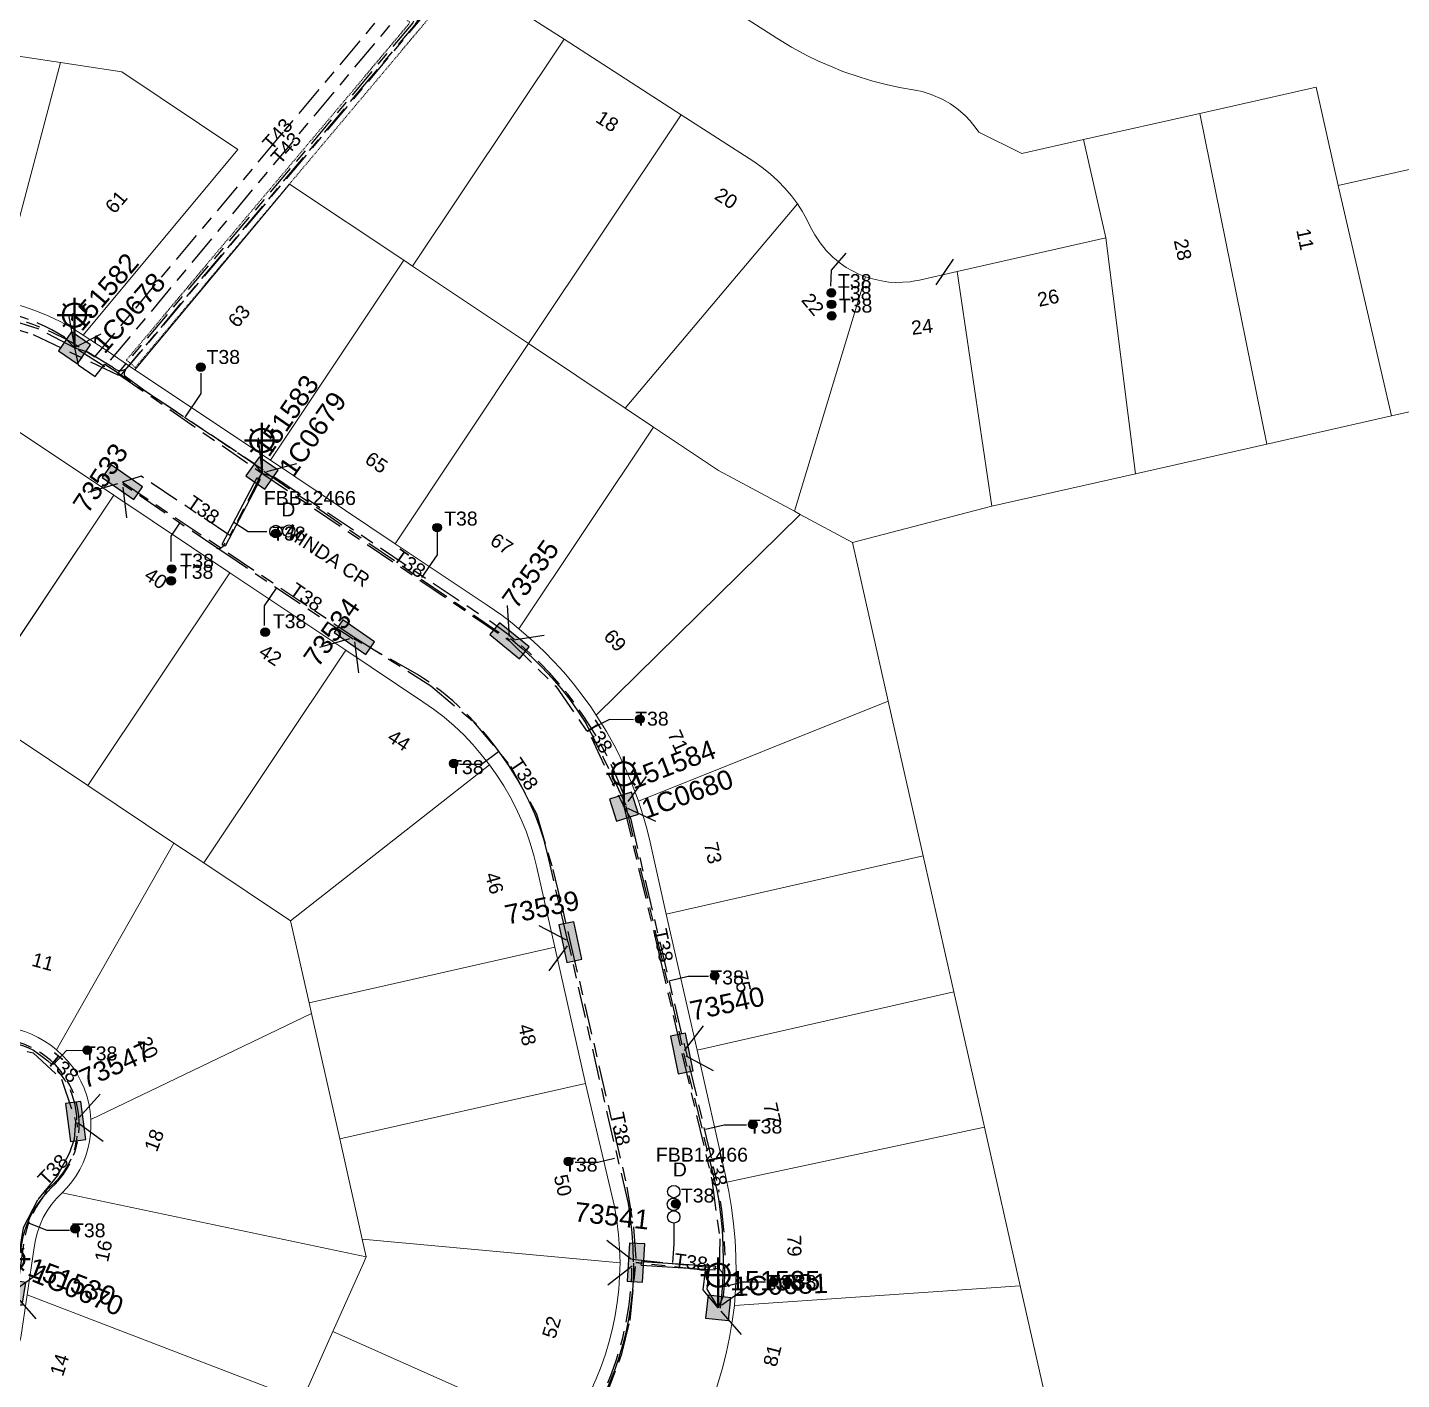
# Model space of a CAD drawing. Header units: metres. Extents: x 300268 to 302887, y 6172399 to 6173904.
# Drawn here: x 301423.8 to 301601.1, y 6173548.3 to 6173722.6 of the extents above; entities that cross this region are included whole.
import ezdxf
from ezdxf.enums import TextEntityAlignment as Align

# ---------------------------------------------------------------- set-up
doc = ezdxf.new("R2010")
doc.units = ezdxf.units.M
for name, pattern in [('Cable Exist UG', [8.2, 4, -1.2, 1.8, -1.2]), ('HIDDEN', [0.375, 0.25, -0.125]), ('HIDDEN2', [0.1875, 0.125, -0.0625])]:
    doc.linetypes.add(name, pattern=pattern)
doc.layers.get('0').update_dxf_attribs({"color": 6})
for name, color, linetype, lineweight in [('Cadastre Land Parcels_SP_EXT', 9, 'Continuous', 5), ('Cadastre Other Property_SP_EXT', 9, 'HIDDEN', 5), ('Cadastre Roads_SP_EXT', 9, 'Continuous', 5)]:
    doc.layers.add(name, color=color, linetype=linetype, lineweight=lineweight)
for name, color, linetype in [('Duct_SP_EXT', 7, 'Continuous'), ('Equip_SP_SL_EXT', 7, 'Continuous'), ('Mains_HV_EXT', 7, 'Continuous'), ('Mains_LV_EXT', 7, 'Continuous'), ('Mains_SL_EXT', 7, 'Continuous'), ('SupportsUG_SP_LV_EXT', 7, 'Continuous'), ('SupportsUG_SP_LV_SL_EXT', 7, 'Continuous'), ('Trench_SP_EXT', 7, 'Continuous')]:
    doc.layers.add(name, color=color, linetype=linetype)
doc.styles.add('COLUMN_LABEL', font='arial.ttf')
doc.styles.add('iecARIAL', font='arial.ttf', dxfattribs={"height": 2})
doc.styles.add('POLE_LABEL', font='arial.ttf')
doc.styles.get("Standard").update_dxf_attribs({"font": 'arial.ttf'})

# ---------------------------------------------------------------- blocks, each defined once
blk = doc.blocks.new('COLUMN_EXT')
blk.add_hatch(color=256).paths.add_polyline_path([(-1.49, 1.48), (-1.49, -1.49), (1.48, -1.49), (1.48, 1.48)])
blk.add_lwpolyline([(-1.49, -1.49), (1.48, -1.49), (1.48, 1.48), (-1.49, 1.48)], close=True)
for tag, height, style, flags, p in [('ASSET_NUM', 2.5, 'COLUMN_LABEL', 8, (2, 2)), ('STRUCTURE_PLANT_NUMBER', 0.2, 'POLE_LABEL', 9, (1.81, 0.03)), ('STREET_CODE', 0.2, 'COLUMN_LABEL', 9, (1.81, -0.2))]:
    blk.add_attdef(tag, text='', height=height, dxfattribs=dict(style=style, flags=flags)).set_placement(p, align=Align.MIDDLE_LEFT)
at = {"flags": 9}
for tag, p in [('COLUMN_TYPE', (1.81, -0.4)), ('OWNED_BY', (1.81, -0.6)), ('STATE', (1.81, -0.8)), ('USAGE', (1.81, -1)), ('STREETNAME', (1.81, -1.6)), ('SUBURB', (1.81, -1.8)), ('LEGEND', (1.81, -1.2)), ('LOCATION', (1.81, -1.4)), ('NOTES', (1.81, -2))]:
    blk.add_attdef(tag, text='', height=0.2, dxfattribs=at).set_placement(p, align=Align.MIDDLE_LEFT)
at = {"flags": 1}
blk.add_attdef('Z', (1.81, -2.35), '', height=0.2, dxfattribs=at)
blk = doc.blocks.new('PILLAR_EXT')
blk.add_hatch(color=256).paths.add_polyline_path([(-2.475, 0.99), (-2.475, -0.99), (2.475, -0.99), (2.475, 0.99)])
blk.add_lwpolyline([(-2.475, -0.99), (2.475, -0.99), (2.475, 0.99), (-2.475, 0.99)], close=True)
at = {"style": 'iecARIAL', "flags": 8}
blk.add_attdef('ASSET_NUM', (1.5, 3.5), '', height=2.5, dxfattribs=at)
for tag, p, flags in [('OWNED_BY', (0, -0.2), 9), ('STATE', (0, -0.4), 9), ('SUPPORT_TYPE', (0, -0.6), 9), ('STREETNAME', (0, -1.8), 9), ('USAGE', (0, -0.8), 9), ('LEGEND', (0, -1), 9), ('LOCATION', (0, -1.2), 9), ('NOTES', (0, -1.4), 9), ('PARENT', (0, -1.6), 9), ('SUBURB', (0, -2), 1)]:
    blk.add_attdef(tag, p, '', height=0.2, dxfattribs=dict(flags=flags))
blk = doc.blocks.new('DUCT_EXT')
blk.add_circle((0, 0.8), 0.8)
at = {"flags": 1}
blk.add_attdef('Z', (0, 0), '', height=0.2, dxfattribs=at)
at = {"flags": 9}
for tag, p in [('DUCT_CODE', (0, 0)), ('XSECT_TYPE', (0, -0.2)), ('STATE', (0, -0.6)), ('FB_REFERENCE', (0, -0.4)), ('NOTES', (0, -0.8))]:
    blk.add_attdef(tag, text='', height=0.2, dxfattribs=at).set_placement(p, align=Align.MIDDLE_LEFT)
blk = doc.blocks.new('SL_LANTERN_EXT')
at = {"lineweight": 40}
for p, q in [((-1.46, 5.68), (-1.06, 5.28)), ((0, 1.97), (0, 6.47)), ((1.46, 5.68), (1.06, 5.28)), ((-2.25, 4.22), (2.25, 4.22)), ((-1.46, 2.76), (-1.06, 3.16)), ((0, 0), (0, 2.72)), ((1.46, 2.76), (1.06, 3.16))]:
    blk.add_line(p, q, dxfattribs=at)
blk.add_circle((0, 4.22), 1.5, dxfattribs=at)
at = {"style": 'iecARIAL', "flags": 8}
blk.add_attdef('ASSET_NUM', (1.5, 1.5), '', height=2.5, dxfattribs=at)
for tag, p, height, flags in [('OPERATING_VOLTAGE', (0.98, -1.65), 0.2, 9), ('ORIENTATION', (0.98, -1.85), 0.2, 9), ('CONSTRUCTED_VOLTAGE', (0.98, -0.65), 0.2, 9), ('CONTROL_TYPE', (0.98, -0.85), 0.2, 9), ('LANTERN_PURPOSE', (0.98, -1.05), 0.2, 9), ('LANTERN_TYPE', (0.98, -1.25), 0.2, 9), ('NO_PHASES', (0.98, -1.45), 0.2, 9), ('LNUMBER', (2.18, -3.25), 2.5, 8), ('OWNED_BY', (0.98, -2.05), 0.2, 9), ('STATE', (0.98, -2.25), 0.2, 9), ('USAGE', (0.98, -2.45), 0.2, 9), ('CEXIST', (0.98, -2.65), 0.2, 9), ('CNEW', (0.98, -2.85), 0.2, 9), ('CNUMBER', (0.98, -3.05), 0.2, 9), ('CREMOVE', (0.98, -3.25), 0.2, 9), ('CREPLACE', (0.98, -3.45), 0.2, 9), ('LKINGHEIGHT', (0.98, -3.65), 0.2, 9), ('LBRACKET', (0.98, -3.85), 0.2, 9), ('LBRACKETVOCAB', (0.98, -4.05), 0.2, 9), ('LCATEGORY', (0.98, -4.25), 0.2, 9), ('LCHARGE1', (0.98, -4.45), 0.2, 9), ('LCHARGE1PERCENT', (0.98, -4.65), 0.2, 9), ('LCHARGE2', (0.98, -4.85), 0.2, 9), ('LCHARGE2PERCENT', (0.98, -5.05), 0.2, 9), ('LCHARGE3', (0.98, -5.25), 0.2, 9), ('LCHARGE3PERCENT', (0.98, -5.45), 0.2, 9), ('LEXIST', (0.98, -5.65), 0.2, 9), ('LLAMP', (0.98, -5.85), 0.2, 9), ('LLAMPVOCAB', (0.98, -6.05), 0.2, 9), ('LMAST', (0.98, -6.25), 0.2, 9), ('LMASTVOCAB', (0.98, -6.45), 0.2, 9), ('LNEW', (0.98, -6.65), 0.2, 9), ('LANTNUMBER', (0.98, -6.85), 0.2, 9), ('LOUTREACH', (0.98, -7.25), 0.2, 9), ('LOUTREACHVOCAB', (0.98, -7.45), 0.2, 9), ('LRATECODE', (0.98, -7.65), 0.2, 9), ('LREMOVE', (0.98, -7.85), 0.2, 9), ('LREPLACE', (0.98, -8.05), 0.2, 9), ('LTYPE', (0.98, -8.25), 0.2, 9), ('LTYPEVOCAB', (0.98, -8.45), 0.2, 9), ('LEGEND', (0.98, -8.65), 0.2, 9), ('LOCATION', (0.98, -8.85), 0.2, 9), ('NOTES', (0.98, -9.05), 0.2, 9), ('STREETNAME', (0.98, -9.25), 0.2, 9), ('SUBURB', (0.98, -9.45), 0.2, 1)]:
    blk.add_attdef(tag, p, '', height=height, dxfattribs=dict(flags=flags))
blk = doc.blocks.new('CABLE_LARGE_EXT')
h = blk.add_hatch(color=256)
edge = h.paths.add_edge_path()
edge.add_arc((0, 0.55), 0.55, 0, 360)
blk.add_circle((0, 0.55), 0.55)
at = {"flags": 1}
blk.add_attdef('Z', (0, 0), '', height=0.2, dxfattribs=at)
at = {"flags": 9}
for tag, p in [('COND_CODE', (0, 0)), ('STATE', (0, -0.4)), ('XSECT_SIZE', (0, -0.6)), ('FB_REFERENCE', (0, -0.2)), ('NOTES', (0, -0.8))]:
    blk.add_attdef(tag, text='', height=0.2, dxfattribs=at).set_placement(p, align=Align.MIDDLE_LEFT)

msp = doc.modelspace()

# ---------------------------------------------------------------- linework, layer by layer
at = {"layer": 'Cadastre Land Parcels_SP_EXT', "linetype": 'Continuous'}
for points in [[(301428.03, 6173718.11), (301402.81, 6173721.89), (301408, 6173687.36), (301409.48, 6173687.64), (301410.97, 6173687.84), (301412.46, 6173687.97), (301413.96, 6173688.03), (301415.46, 6173688), (301416.96, 6173687.91), (301418.45, 6173687.74), (301419.92, 6173687.49), (301428.03, 6173718.11)], [(301508.14, 6173711.37), (301493.01, 6173721.12), (301473.46, 6173691.86), (301488.43, 6173681.86), (301508.14, 6173711.37)], [(301450.91, 6173706.92), (301435.95, 6173716.92), (301428.03, 6173718.11), (301419.92, 6173687.49), (301421.6, 6173687.12), (301423.25, 6173686.65), (301424.87, 6173686.08), (301426.45, 6173685.43), (301428, 6173684.7), (301429.5, 6173683.88), (301430.95, 6173682.97), (301450.91, 6173706.92)], [(301599.79, 6173672.53), (301592.91, 6173702.26), (301590.05, 6173714.94), (301579.45, 6173712.55), (301575.05, 6173711.56), (301583.69, 6173668.9), (301599.79, 6173672.53)], [(301523.12, 6173699.88), (301522.34, 6173700.93), (301521.49, 6173701.93), (301520.58, 6173702.88), (301519.6, 6173703.77), (301518.57, 6173704.59), (301517.49, 6173705.34), (301508.14, 6173711.37), (301488.43, 6173681.86), (301500.9, 6173673.53), (301523.12, 6173699.88)], [(301583.69, 6173668.9), (301575.05, 6173711.56), (301560.05, 6173708.17), (301562.92, 6173695.49), (301566.73, 6173665.08), (301583.69, 6173668.9)], [(301622.26, 6173677.6), (301609.49, 6173706.01), (301592.91, 6173702.26), (301599.79, 6173672.53), (301622.26, 6173677.6)], [(301472.33, 6173692.61), (301457.6, 6173702.45), (301437.64, 6173678.5), (301455.14, 6173666.82), (301472.33, 6173692.61)], [(301531.91, 6173690.48), (301531.05, 6173690.82), (301530.22, 6173691.23), (301529.42, 6173691.7), (301528.65, 6173692.22), (301527.7, 6173693.01), (301526.82, 6173693.89), (301526.04, 6173694.85), (301525.36, 6173695.88), (301524.78, 6173696.98), (301524.28, 6173697.97), (301523.72, 6173698.93), (301523.12, 6173699.88), (301500.9, 6173673.53), (301504.53, 6173671.1), (301512.92, 6173665.5), (301522.73, 6173660.25), (301531.91, 6173690.48)], [(301566.73, 6173665.08), (301562.92, 6173695.49), (301543.74, 6173691.16), (301548.19, 6173660.89), (301566.73, 6173665.08)], [(301488.43, 6173681.86), (301473.46, 6173691.86), (301472.33, 6173692.61), (301455.14, 6173666.82), (301471.23, 6173656.06), (301488.43, 6173681.86)], [(301543.74, 6173691.16), (301538.86, 6173690.06), (301538.26, 6173689.94), (301537.66, 6173689.85), (301536.74, 6173689.77), (301535.82, 6173689.76), (301534.9, 6173689.81), (301533.99, 6173689.94), (301532.79, 6173690.2), (301531.91, 6173690.48), (301522.73, 6173660.25), (301523.49, 6173659.83), (301530.22, 6173656.23), (301548.19, 6173660.89), (301543.74, 6173691.16)], [(301504.53, 6173671.1), (301500.9, 6173673.53), (301488.43, 6173681.86), (301471.23, 6173656.06), (301483.11, 6173648.13), (301484.96, 6173646.83), (301486.31, 6173645.8), (301487.19, 6173645.09), (301504.53, 6173671.1)], [(301416.75, 6173635.14), (301434.91, 6173662.32), (301422.62, 6173670.53), (301421.72, 6173671.09), (301420.78, 6173671.59), (301419.81, 6173672.01), (301418.81, 6173672.37), (301417.78, 6173672.66), (301416.74, 6173672.87), (301415.69, 6173673.01), (301414.63, 6173673.07), (301413.57, 6173673.06), (301412.51, 6173672.97), (301411.46, 6173672.8), (301410.43, 6173672.57), (301409.41, 6173672.26), (301408.42, 6173671.87), (301407.46, 6173671.42), (301406.53, 6173670.9), (301405.65, 6173670.32), (301405.37, 6173670.12), (301399.23, 6173665.58), (301416.57, 6173634.88), (301416.75, 6173635.14)], [(301523.49, 6173659.83), (301522.73, 6173660.25), (301512.92, 6173665.5), (301504.53, 6173671.1), (301487.19, 6173645.09), (301489.08, 6173643.45), (301490.44, 6173642.17), (301491.75, 6173640.82), (301493.01, 6173639.44), (301494.21, 6173638), (301495.36, 6173636.52), (301496.46, 6173635), (301497.16, 6173633.96), (301523.49, 6173659.83)], [(301449.87, 6173652.32), (301434.91, 6173662.32), (301416.57, 6173634.88), (301431.54, 6173624.88), (301449.87, 6173652.32)], [(301534.85, 6173635.74), (301530.22, 6173656.23), (301523.49, 6173659.83), (301497.16, 6173633.96), (301498.47, 6173631.85), (301499.67, 6173629.68), (301500.76, 6173627.45), (301501.51, 6173625.75), (301502.19, 6173624.02), (301502.61, 6173622.85), (301534.85, 6173635.74)], [(301464.84, 6173642.32), (301449.87, 6173652.32), (301431.54, 6173624.88), (301442.67, 6173617.44), (301446.51, 6173614.88), (301464.84, 6173642.32)], [(301483.37, 6173627.53), (301482.33, 6173628.87), (301481.23, 6173630.16), (301480.06, 6173631.4), (301478.82, 6173632.57), (301477.53, 6173633.67), (301476.18, 6173634.71), (301474.78, 6173635.68), (301464.84, 6173642.32), (301446.51, 6173614.88), (301457.71, 6173607.4), (301483.37, 6173627.53)], [(301442.67, 6173617.44), (301431.54, 6173624.88), (301416.57, 6173634.88), (301410.68, 6173630.52), (301417.94, 6173593.64), (301419.04, 6173593.74), (301420.15, 6173593.73), (301421.26, 6173593.63), (301422.35, 6173593.43), (301423.42, 6173593.14), (301424.3, 6173592.79), (301425.16, 6173592.38), (301425.99, 6173591.91), (301426.77, 6173591.37), (301427.53, 6173590.78), (301442.67, 6173617.44)], [(301539.35, 6173615.79), (301534.85, 6173635.74), (301502.61, 6173622.85), (301503.17, 6173621.1), (301503.68, 6173619.34), (301504.11, 6173617.56), (301506.2, 6173608.29), (301539.35, 6173615.79)], [(301491.8, 6173604), (301489.48, 6173614.28), (301489.09, 6173615.86), (301488.63, 6173617.43), (301488.1, 6173618.97), (301487.49, 6173620.49), (301486.8, 6173621.97), (301486.05, 6173623.42), (301485.22, 6173624.83), (301484.33, 6173626.19), (301483.37, 6173627.53), (301457.71, 6173607.4), (301457.84, 6173606.84), (301460.1, 6173596.85), (301491.8, 6173604)], [(301460.41, 6173595.46), (301460.1, 6173596.85), (301457.84, 6173606.84), (301457.71, 6173607.4), (301446.51, 6173614.88), (301442.67, 6173617.44), (301427.53, 6173590.78), (301428.27, 6173590.08), (301428.97, 6173589.33), (301429.61, 6173588.52), (301430.18, 6173587.66), (301430.67, 6173586.75), (301431.09, 6173585.81), (301431.42, 6173584.84), (301431.68, 6173583.84), (301431.86, 6173582.82), (301431.94, 6173581.79), (301460.41, 6173595.46)], [(301543.32, 6173598.24), (301539.35, 6173615.79), (301506.2, 6173608.29), (301510.17, 6173590.73), (301543.32, 6173598.24)], [(301495.76, 6173586.44), (301491.8, 6173604), (301460.1, 6173596.85), (301460.41, 6173595.46), (301464.06, 6173579.29), (301495.76, 6173586.44)], [(301547.25, 6173580.82), (301543.32, 6173598.24), (301510.17, 6173590.73), (301513.85, 6173574.58), (301514.01, 6173573.7), (301547.25, 6173580.82)], [(301466.98, 6173566.36), (301464.06, 6173579.29), (301460.41, 6173595.46), (301431.94, 6173581.79), (301431.96, 6173580.84), (301431.9, 6173579.89), (301431.77, 6173578.95), (301431.56, 6173578.02), (301431.29, 6173577.1), (301430.94, 6173576.22), (301430.52, 6173575.36), (301430.04, 6173574.54), (301429.49, 6173573.76), (301428.89, 6173573.02), (301428.23, 6173572.33), (301467.49, 6173564.09), (301466.98, 6173566.36)], [(301500.17, 6173565.1), (301500.03, 6173566.92), (301499.83, 6173568.74), (301499.54, 6173570.55), (301495.76, 6173586.44), (301464.06, 6173579.29), (301466.98, 6173566.36), (301500.23, 6173563.29), (301500.17, 6173565.1)], [(301551.87, 6173560.34), (301547.25, 6173580.82), (301514.01, 6173573.7), (301514.26, 6173572.52), (301514.61, 6173570.43), (301514.88, 6173568.34), (301515.07, 6173566.24), (301515.18, 6173564.13), (301515.21, 6173562.01), (301515.15, 6173559.9), (301515, 6173557.8), (301551.87, 6173560.34)], [(301463.19, 6173554.45), (301467.12, 6173563.27), (301467.49, 6173564.09), (301428.23, 6173572.33), (301427.52, 6173571.61), (301426.88, 6173570.84), (301426.3, 6173570.01), (301425.81, 6173569.13), (301425.39, 6173568.21), (301425.06, 6173567.26), (301424.81, 6173566.28), (301424.64, 6173565.29), (301423.72, 6173559.16), (301459.22, 6173545.55), (301463.19, 6173554.45)], [(301497.15, 6173548.34), (301497.79, 6173549.92), (301498.35, 6173551.53), (301498.84, 6173553.17), (301499.25, 6173554.82), (301499.6, 6173556.49), (301499.87, 6173558.17), (301500.06, 6173559.87), (301500.18, 6173561.57), (301500.23, 6173563.29), (301466.98, 6173566.36), (301467.49, 6173564.09), (301467.12, 6173563.27), (301463.19, 6173554.45), (301493.79, 6173540.81), (301497.15, 6173548.34)], [(301455.86, 6173538.01), (301459.22, 6173545.55), (301423.72, 6173559.16), (301422.9, 6173553.69), (301420.63, 6173545.92), (301450.17, 6173525.25), (301455.86, 6173538.01)], [(301555.08, 6173546.11), (301551.87, 6173560.34), (301515, 6173557.8), (301514.72, 6173555.72), (301514.35, 6173553.65), (301513.91, 6173551.6), (301513.4, 6173549.57), (301512.83, 6173547.56), (301512.18, 6173545.56), (301511.47, 6173543.59), (301510.9, 6173542.33), (301546.76, 6173538.22), (301555.08, 6173546.11)], [(301493.79, 6173540.81), (301463.19, 6173554.45), (301459.22, 6173545.55), (301455.86, 6173538.01), (301486.46, 6173524.37), (301493.79, 6173540.81)]]:
    msp.add_lwpolyline(points, close=True, dxfattribs=at)
msp.add_lwpolyline([(301622.26, 6173677.6), (301599.79, 6173672.53), (301583.69, 6173668.9), (301566.73, 6173665.08), (301548.19, 6173660.89), (301530.22, 6173656.23), (301534.85, 6173635.74), (301539.35, 6173615.79), (301543.32, 6173598.24), (301547.25, 6173580.82), (301551.87, 6173560.34), (301555.08, 6173546.11), (301560.41, 6173522.53), (301561.04, 6173519.74), (301565.77, 6173498.77), (301569.51, 6173482.18), (301577.77, 6173445.6), (301582.18, 6173426.1), (301590, 6173391.53), (301698.33, 6173408.4)], dxfattribs=at)
at = {"layer": 'Cadastre Other Property_SP_EXT', "linetype": 'HIDDEN2'}
msp.add_lwpolyline([(301479.41, 6173728.38), (301478.94, 6173728.48), (301478.94, 6173728.48, -0.056969), (301476.07, 6173729.87), (301476.07, 6173729.87), (301471.57, 6173724.55), (301473.13, 6173723.27), (301436.53, 6173679.74), (301437.68, 6173678.78), (301474.27, 6173722.3), (301479.41, 6173728.38)], format="xyb", close=True, dxfattribs=at)
at = {"layer": 'Cadastre Roads_SP_EXT', "linetype": 'Continuous'}
for points in [[(301486.29, 6173725.45), (301493.01, 6173721.12), (301508.14, 6173711.37), (301517.49, 6173705.34), (301518.57, 6173704.59), (301519.6, 6173703.77), (301520.58, 6173702.88), (301521.49, 6173701.93), (301522.34, 6173700.93), (301523.12, 6173699.88), (301523.72, 6173698.93), (301524.28, 6173697.97), (301524.78, 6173696.98), (301525.36, 6173695.88), (301526.04, 6173694.85), (301526.82, 6173693.89), (301527.7, 6173693.01), (301528.65, 6173692.22), (301529.42, 6173691.7), (301530.22, 6173691.23), (301531.05, 6173690.82), (301531.91, 6173690.48), (301532.79, 6173690.2), (301533.99, 6173689.94), (301534.9, 6173689.81), (301535.82, 6173689.76), (301536.74, 6173689.77), (301537.66, 6173689.85), (301538.26, 6173689.94), (301538.86, 6173690.06), (301543.74, 6173691.16), (301562.92, 6173695.49), (301560.05, 6173708.17), (301552.08, 6173706.38), (301546.55, 6173709.13), (301546.55, 6173709.13), (301546.2, 6173709.63), (301545.43, 6173710.59), (301544.79, 6173711.26), (301543.86, 6173712.07), (301542.86, 6173712.78), (301541.79, 6173713.39), (301540.38, 6173714.01), (301539.21, 6173714.37), (301538.31, 6173714.56), (301536.28, 6173714.91), (301534.57, 6173715.28), (301532.87, 6173715.71), (301531.2, 6173716.21), (301528.99, 6173716.98), (301527.37, 6173717.63), (301525.83, 6173718.31), (301524.33, 6173719.04), (301522.37, 6173720.11), (301520.46, 6173721.27), (301512.81, 6173726.2)], [(301512.83, 6173547.56), (301513.4, 6173549.57), (301513.91, 6173551.6), (301514.35, 6173553.65), (301514.72, 6173555.72), (301515, 6173557.8), (301515.15, 6173559.9), (301515.21, 6173562.01), (301515.18, 6173564.13), (301515.07, 6173566.24), (301514.88, 6173568.34), (301514.61, 6173570.43), (301514.26, 6173572.52), (301514.01, 6173573.7), (301513.85, 6173574.58), (301510.17, 6173590.73), (301506.2, 6173608.29), (301504.11, 6173617.56), (301503.68, 6173619.34), (301503.17, 6173621.1), (301502.61, 6173622.85), (301502.19, 6173624.02), (301501.51, 6173625.75), (301500.76, 6173627.45), (301499.67, 6173629.68), (301498.47, 6173631.85), (301497.16, 6173633.96), (301496.46, 6173635), (301495.36, 6173636.52), (301494.21, 6173638), (301493.01, 6173639.44), (301491.75, 6173640.82), (301490.44, 6173642.17), (301489.08, 6173643.45), (301487.19, 6173645.09), (301486.31, 6173645.8), (301484.96, 6173646.83), (301483.11, 6173648.13), (301471.23, 6173656.06), (301455.14, 6173666.82), (301437.64, 6173678.5), (301437.64, 6173678.5), (301433.91, 6173681), (301430.95, 6173682.97), (301429.5, 6173683.88), (301428, 6173684.7), (301426.45, 6173685.43), (301424.87, 6173686.08), (301423.25, 6173686.65)], [(301422.62, 6173670.53), (301434.91, 6173662.32), (301449.87, 6173652.32), (301464.84, 6173642.32), (301474.78, 6173635.68), (301476.18, 6173634.71), (301477.53, 6173633.67), (301478.82, 6173632.57), (301480.06, 6173631.4), (301481.23, 6173630.16), (301482.33, 6173628.87), (301483.37, 6173627.53), (301484.33, 6173626.19), (301485.22, 6173624.83), (301486.05, 6173623.42), (301486.8, 6173621.97), (301487.49, 6173620.49), (301488.1, 6173618.97), (301488.63, 6173617.43), (301489.09, 6173615.86), (301489.48, 6173614.28), (301491.8, 6173604), (301495.76, 6173586.44), (301499.54, 6173570.55), (301499.83, 6173568.74), (301500.03, 6173566.92), (301500.17, 6173565.1), (301500.23, 6173563.29), (301500.18, 6173561.57), (301500.06, 6173559.87), (301499.87, 6173558.17), (301499.6, 6173556.49), (301499.25, 6173554.82), (301498.84, 6173553.17), (301498.35, 6173551.53), (301497.79, 6173549.92), (301497.15, 6173548.34), (301493.79, 6173540.81)], [(301423.72, 6173559.16), (301424.64, 6173565.29), (301424.81, 6173566.28), (301425.06, 6173567.26), (301425.39, 6173568.21), (301425.81, 6173569.13), (301426.3, 6173570.01), (301426.88, 6173570.84), (301427.52, 6173571.61), (301428.23, 6173572.33), (301428.89, 6173573.02), (301429.49, 6173573.76), (301430.04, 6173574.54), (301430.52, 6173575.36), (301430.94, 6173576.22), (301431.29, 6173577.1), (301431.56, 6173578.02), (301431.77, 6173578.95), (301431.9, 6173579.89), (301431.96, 6173580.84), (301431.94, 6173581.79), (301431.86, 6173582.82), (301431.68, 6173583.84), (301431.42, 6173584.84), (301431.09, 6173585.81), (301430.67, 6173586.75), (301430.18, 6173587.66), (301429.61, 6173588.52), (301428.97, 6173589.33), (301428.27, 6173590.08), (301427.53, 6173590.78), (301426.77, 6173591.37), (301425.99, 6173591.91), (301425.16, 6173592.38), (301424.3, 6173592.79), (301423.42, 6173593.14)]]:
    msp.add_lwpolyline(points, dxfattribs=at)
at = {"layer": 'Duct_SP_EXT'}
for p, q in [((301453.36, 6173664.57), (301448.84, 6173655.96)), ((301453.79, 6173664.35), (301449.27, 6173655.74)), ((301453.36, 6173664.57), (301453.57, 6173664.46)), ((301453.79, 6173664.35), (301453.57, 6173664.46)), ((301448.84, 6173655.96), (301449.06, 6173655.85)), ((301449.27, 6173655.74), (301449.06, 6173655.85)), ((301502.98, 6173563.01), (301502.99, 6173563.25)), ((301502.98, 6173563.01), (301512.5, 6173562.39)), ((301503.01, 6173563.49), (301502.99, 6173563.25)), ((301503.01, 6173563.49), (301512.53, 6173562.87)), ((301512.5, 6173562.39), (301512.52, 6173562.63)), ((301512.53, 6173562.87), (301512.52, 6173562.63))]:
    msp.add_line(p, q, dxfattribs=at)
for points in [[(301527.45, 6173689.27), (301527.53, 6173691.34), (301529.43, 6173693.52)], [(301446.16, 6173678.04), (301446.16, 6173675.44), (301444.12, 6173672.41)], [(301442.32, 6173653.77), (301442.32, 6173657.02), (301443.45, 6173658.71)], [(301454.64, 6173657.57), (301452.27, 6173657.57), (301450.39, 6173658.81)], [(301476.64, 6173657.58), (301476.64, 6173654.6), (301474.63, 6173651.68)], [(301454.36, 6173645.51), (301454.37, 6173648.04), (301455.9, 6173650.34)], [(301501.96, 6173633.33), (301498.86, 6173633.4), (301496.34, 6173632.08)], [(301479.53, 6173627.64), (301482.35, 6173627.64), (301484.53, 6173629.25)], [(301511.65, 6173600.25), (301509.02, 6173600.24), (301506.51, 6173599.64)], [(301430.81, 6173590.65), (301428.81, 6173590.68), (301427.14, 6173588.88)], [(301516.55, 6173581.07), (301513.67, 6173581.07), (301511.27, 6173580.52)], [(301494.46, 6173576.29), (301497.35, 6173576.29), (301499.51, 6173576.79)], [(301429.19, 6173567.49), (301426.33, 6173567.49), (301423.81, 6173568.45)], [(301507.17, 6173568.42), (301507.17, 6173565.72), (301507.01, 6173563.36)], [(301519, 6173560.82), (301516.09, 6173560.82), (301513.67, 6173560.22)]]:
    msp.add_lwpolyline(points, dxfattribs=at)
at = {"layer": 'Mains_HV_EXT', "linetype": 'Cable Exist UG'}
msp.add_lwpolyline([(301333.68, 6173606.7), (301335.47, 6173617.57), (301336.92, 6173622.89), (301338.5, 6173626.98), (301339.77, 6173629.69), (301341.37, 6173632.72), (301343.01, 6173635.38), (301345.16, 6173638.36), (301347.76, 6173641.51), (301350.4, 6173644.29), (301354.24, 6173647.55), (301367.12, 6173656.91), (301387.09, 6173671.4), (301401.65, 6173681.84), (301405.03, 6173683.42), (301409.69, 6173684.71), (301415.81, 6173685.07), (301420.01, 6173684.47), (301424.52, 6173683.04), (301435.74, 6173677.68), (301466.35, 6173714.16), (301473.79, 6173722.97), (301476.25, 6173727.05), (301475, 6173728.45)], dxfattribs=at)
at = {"layer": 'Mains_LV_EXT', "linetype": 'Cable Exist UG'}
for points in [[(301475, 6173728.45), (301473.8, 6173726.87), (301433.75, 6173678.88), (301429.84, 6173681.32)], [(301475, 6173728.45), (301473.51, 6173723.25), (301435.39, 6173678.02), (301454.03, 6173665.16)], [(301429.84, 6173681.32), (301425.16, 6173683.77), (301421.15, 6173685.02), (301414.11, 6173686.01), (301408.53, 6173685.47)], [(301454.03, 6173665.16), (301449.88, 6173657.12), (301438.46, 6173664.76), (301436.02, 6173663.99)], [(301454.03, 6173665.16), (301485.97, 6173643.54)], [(301436.02, 6173663.99), (301465.94, 6173644)], [(301465.94, 6173644), (301475.83, 6173637.72), (301481.33, 6173633.09), (301486.1, 6173627.37), (301489.45, 6173621.21), (301491.58, 6173614.02), (301493.82, 6173604.68)], [(301485.97, 6173643.54), (301491.94, 6173637.66), (301496.49, 6173631.09), (301500.73, 6173622.14)], [(301500.73, 6173622.14), (301505.25, 6173603.18), (301508.21, 6173590.29)], [(301493.82, 6173604.68), (301501.13, 6173573.08), (301501.97, 6173567.84), (301502.29, 6173563.33)], [(301418.65, 6173591.59), (301424.52, 6173590.4), (301428.17, 6173586.97), (301429.99, 6173581.54)], [(301508.21, 6173590.29), (301512.08, 6173574.02), (301513.1, 6173566.38), (301512.9, 6173557.5)], [(301429.99, 6173581.54), (301429.78, 6173579.25), (301429.19, 6173577.49), (301427.64, 6173574.56), (301425.06, 6173571.37), (301423.23, 6173567.8), (301421.86, 6173559.54)], [(301490.7, 6173529.13), (301498.23, 6173545.64), (301500.48, 6173551.56), (301501.53, 6173555.85), (301502.29, 6173563.33)], [(301512.9, 6173557.5), (301510.98, 6173559.8), (301511.24, 6173562.33), (301502.29, 6173563.33)]]:
    msp.add_lwpolyline(points, dxfattribs=at)
at = {"layer": 'Mains_SL_EXT', "linetype": 'Cable Exist UG'}
for points in [[(301429.84, 6173681.32), (301431.4, 6173680.83), (301432.46, 6173680.17), (301432.46, 6173680.17), (301471.63, 6173726.79), (301475, 6173728.45)], [(301429.84, 6173681.32), (301430.32, 6173679.14), (301430.32, 6173679.14), (301432.52, 6173677.61), (301433.76, 6173679.23), (301452.92, 6173666.48), (301454.03, 6173665.16)]]:
    msp.add_lwpolyline(points, dxfattribs=at)
for points in [[(301374.86, 6173673.62), (301376.22, 6173672.58), (301376.79, 6173671.82), (301383.63, 6173670.78), (301400.03, 6173682.65), (301400.03, 6173682.65, -0.281818), (301428.57, 6173682.7), (301428.57, 6173682.7), (301429.84, 6173681.32)], [(301454.03, 6173665.16), (301455.68, 6173664.63), (301482.83, 6173646.49), (301482.83, 6173646.49, -0.158507), (301500.64, 6173623.87), (301500.64, 6173623.87), (301500.73, 6173622.14)], [(301500.73, 6173622.14), (301501.57, 6173620.64), (301512.97, 6173572.68), (301512.97, 6173572.68, -0.066474), (301513.59, 6173559.08), (301513.59, 6173559.08), (301512.9, 6173557.5)], [(301418.63, 6173591.59), (301420.25, 6173592.17), (301420.25, 6173592.17, -0.661529), (301426.78, 6173572.93), (301426.78, 6173572.93, 0.161103), (301423.24, 6173565.71), (301423.24, 6173565.71), (301422.63, 6173561.37), (301421.87, 6173559.6)], [(301488.28, 6173523.58), (301488.51, 6173525.41), (301498.66, 6173547.81), (301498.66, 6173547.81, 0.100982), (301501.78, 6173563.76), (301501.78, 6173563.76), (301511.73, 6173562.73), (301511.45, 6173559.92), (301512.9, 6173557.5)]]:
    msp.add_lwpolyline(points, format="xyb", dxfattribs=at)
at = {"layer": 'Trench_SP_EXT', "linetype": 'Cable Exist UG'}
for points in [[(301475.91, 6173726.59), (301475.57, 6173725), (301436.61, 6173678.72), (301436.61, 6173678.72, -0.406148), (301434.89, 6173678.75), (301434.89, 6173678.75), (301430.01, 6173681.68)], [(301408.37, 6173685.5), (301409.85, 6173685.82), (301411.26, 6173686.02), (301412.67, 6173686.13), (301414.07, 6173686.17), (301415.48, 6173686.15), (301416.92, 6173686.06), (301418.32, 6173685.88), (301419.72, 6173685.62), (301419.72, 6173685.62, -0.090791), (301430.01, 6173681.68)], [(301454.18, 6173665.53), (301438.79, 6173675.87), (301436.33, 6173677.66), (301436.33, 6173677.66, -0.313261), (301436.43, 6173678.44)], [(301449.25, 6173656.14), (301448.95, 6173655.67), (301448.95, 6173655.67, -0.371473), (301448.16, 6173655.52)], [(301493.53, 6173604.6), (301491.23, 6173614.64), (301490.85, 6173616.29), (301490.39, 6173617.96), (301489.84, 6173619.61), (301489.22, 6173621.23), (301488.52, 6173622.81), (301487.74, 6173624.36), (301486.89, 6173625.87), (301485.97, 6173627.34), (301485, 6173628.73), (301485, 6173628.73, 0.095927), (301474.09, 6173639.2), (301474.09, 6173639.2), (301465.88, 6173643.79)], [(301486.11, 6173643.81), (301487.55, 6173642.6), (301488.9, 6173641.38), (301490.2, 6173640.1), (301491.45, 6173638.76), (301492.63, 6173637.37), (301493.75, 6173635.94), (301494.8, 6173634.47), (301495.81, 6173632.93), (301495.81, 6173632.93, -0.014776), (301501.01, 6173622.31)], [(301418.41, 6173591.77), (301419.42, 6173591.85), (301420.36, 6173591.85), (301421.29, 6173591.76), (301422.22, 6173591.6), (301423.11, 6173591.35), (301423.84, 6173591.07), (301424.56, 6173590.73), (301425.02, 6173590.37), (301425.69, 6173589.9), (301426.4, 6173589.34), (301426.4, 6173589.34, -0.224682), (301430.15, 6173581.72)], [(301422.16, 6173559.49), (301423.04, 6173565.76), (301423.28, 6173566.87), (301423.61, 6173567.96), (301424.04, 6173569.02), (301424.57, 6173570.04), (301425.18, 6173571.01), (301425.87, 6173571.92), (301426.32, 6173572.77), (301427.11, 6173573.5), (301427.11, 6173573.5, 0.233392), (301430.19, 6173581.39)], [(301512.24, 6173562.65), (301512.83, 6173562.59), (301512.83, 6173562.59, -0.301837), (301513.55, 6173561.43)]]:
    msp.add_lwpolyline(points, format="xyb", dxfattribs=at)
for points in [[(301543.22, 6173692.76), (301540.75, 6173689.09)], [(301429.08, 6173685.56), (301429.84, 6173681.32)], [(301433.23, 6173683.09), (301429.84, 6173681.32)], [(301453.53, 6173669.69), (301454.03, 6173665.16)], [(301454.03, 6173665.16), (301453.45, 6173664.28)], [(301458.5, 6173666.35), (301454.03, 6173665.16)], [(301454.28, 6173665.4), (301485.96, 6173643.71)], [(301431.61, 6173662.71), (301436.02, 6173663.99)], [(301436.6, 6173659.39), (301436.02, 6173663.99)], [(301448.32, 6173655.42), (301436.06, 6173663.71)], [(301465.78, 6173643.73), (301450.81, 6173653.74), (301448.32, 6173655.42)], [(301485.69, 6173648.09), (301485.97, 6173643.54)], [(301461.51, 6173642.73), (301465.94, 6173644)], [(301466.51, 6173639.41), (301465.94, 6173644)], [(301490.44, 6173644.21), (301485.97, 6173643.54)], [(301503.6, 6173626.04), (301500.73, 6173622.14)], [(301504.86, 6173620.23), (301500.73, 6173622.14)], [(301500.97, 6173622.19), (301508.47, 6173590.39)], [(301489.74, 6173606.81), (301493.82, 6173604.68)], [(301491.08, 6173600.96), (301493.82, 6173604.68)], [(301501.99, 6173563.43), (301501.93, 6173565.28), (301501.81, 6173567.17), (301501.6, 6173569.06), (301501.31, 6173570.97), (301497.59, 6173586.96), (301493.59, 6173604.6)], [(301510.96, 6173593.87), (301508.21, 6173590.29)], [(301512.29, 6173588.05), (301508.21, 6173590.29)], [(301513.21, 6173557.46), (301513.43, 6173559.48), (301513.55, 6173561.49), (301513.59, 6173563.51), (301513.55, 6173565.52), (301513.44, 6173567.54), (301513.24, 6173569.55), (301512.97, 6173571.55), (301512.77, 6173572.69), (301508.46, 6173590.34)], [(301433.15, 6173585.05), (301429.99, 6173581.54)], [(301433.52, 6173578.94), (301429.99, 6173581.54)], [(301498.55, 6173566.24), (301502.29, 6173563.33)], [(301425.79, 6173562.37), (301421.86, 6173559.54)], [(301501.99, 6173563.24), (301501.95, 6173561.58), (301501.83, 6173559.8), (301501.64, 6173558.03), (301501.36, 6173556.27), (301501.01, 6173554.52), (301500.58, 6173552.79), (301500.08, 6173551.08), (301499.5, 6173549.4), (301498.85, 6173547.74), (301495.5, 6173540.15), (301488.01, 6173523.83)], [(301498.64, 6173560.46), (301502.29, 6173563.33)], [(301502.29, 6173563.33), (301503.06, 6173563.25)], [(301424.91, 6173556.07), (301421.86, 6173559.54)], [(301516.62, 6173560.15), (301512.9, 6173557.5)], [(301515.9, 6173554.06), (301512.9, 6173557.5)]]:
    msp.add_lwpolyline(points, dxfattribs=at)

# ---------------------------------------------------------------- block references
at = {"layer": 'Duct_SP_EXT'}
for name, p in [('CABLE_LARGE_EXT', (301527.5, 6173687.86)), ('CABLE_LARGE_EXT', (301527.53, 6173686.38)), ('CABLE_LARGE_EXT', (301527.55, 6173684.89)), ('CABLE_LARGE_EXT', (301446.13, 6173678.28)), ('DUCT_EXT', (301455.83, 6173656.84)), ('CABLE_LARGE_EXT', (301455.81, 6173656.83)), ('DUCT_EXT', (301457.49, 6173656.88)), ('CABLE_LARGE_EXT', (301476.64, 6173657.58)), ('CABLE_LARGE_EXT', (301442.38, 6173652.25)), ('CABLE_LARGE_EXT', (301442.32, 6173650.72)), ('CABLE_LARGE_EXT', (301454.44, 6173644.09)), ('CABLE_LARGE_EXT', (301502.78, 6173632.89)), ('CABLE_LARGE_EXT', (301478.77, 6173627.15)), ('CABLE_LARGE_EXT', (301512.45, 6173599.77)), ('CABLE_LARGE_EXT', (301431.49, 6173590.17)), ('CABLE_LARGE_EXT', (301517.38, 6173580.6)), ('CABLE_LARGE_EXT', (301493.58, 6173575.81)), ('DUCT_EXT', (301507.17, 6173571.69)), ('DUCT_EXT', (301507.13, 6173570.05)), ('CABLE_LARGE_EXT', (301507.44, 6173570.36)), ('DUCT_EXT', (301507.17, 6173568.42)), ('CABLE_LARGE_EXT', (301429.93, 6173567.13)), ('CABLE_LARGE_EXT', (301520.04, 6173560.27)), ('CABLE_LARGE_EXT', (301521.84, 6173560.27))]:
    msp.add_blockref(name, p, dxfattribs=at)
at = {"layer": 'Equip_SP_SL_EXT'}
ref = msp.add_blockref('SL_LANTERN_EXT', (301429.84, 6173681.32), dxfattribs=at)
ref.add_attrib('ASSET_NUM', '151582', dxfattribs={"layer": '0', "height": 2.5, "rotation": 49.5998, "style": 'iecARIAL'}).set_placement((301431.34, 6173682.82), align=Align.BOTTOM_LEFT)
ref = msp.add_blockref('SL_LANTERN_EXT', (301454.03, 6173665.16), dxfattribs=at)
ref.add_attrib('ASSET_NUM', '151583', dxfattribs={"layer": '0', "height": 2.5, "rotation": 55.4191, "style": 'iecARIAL'}).set_placement((301455.53, 6173666.66), align=Align.BOTTOM_LEFT)
ref = msp.add_blockref('SL_LANTERN_EXT', (301500.73, 6173622.14), dxfattribs=at)
ref.add_attrib('ASSET_NUM', '151584', dxfattribs={"layer": '0', "height": 2.5, "rotation": 21.027, "style": 'iecARIAL'}).set_placement((301502.23, 6173623.64), align=Align.BOTTOM_LEFT)
ref = msp.add_blockref('SL_LANTERN_EXT', (301421.86, 6173559.54), dxfattribs=at)
ref.add_attrib('ASSET_NUM', '151530', dxfattribs={"layer": '0', "height": 2.5, "rotation": 339.3331, "style": 'iecARIAL'}).set_placement((301423.36, 6173561.04), align=Align.BOTTOM_LEFT)
ref = msp.add_blockref('SL_LANTERN_EXT', (301512.9, 6173557.5), dxfattribs=at)
ref.add_attrib('ASSET_NUM', '151585', dxfattribs={"layer": '0', "height": 2.5, "style": 'iecARIAL'}).set_placement((301514.4, 6173559), align=Align.BOTTOM_LEFT)
at = {"layer": 'SupportsUG_SP_LV_EXT'}
ref = msp.add_blockref('PILLAR_EXT', (301436.02, 6173663.99), dxfattribs=dict(at, rotation=325.2234080006273))
ref.add_attrib('ASSET_NUM', '73533', dxfattribs={"layer": '0', "height": 2.5, "rotation": 56.6448, "style": 'iecARIAL'}).set_placement((301437.52, 6173667.49), align=Align.BOTTOM_RIGHT)
ref = msp.add_blockref('PILLAR_EXT', (301485.97, 6173643.54), dxfattribs=dict(at, rotation=140.8138132413299))
ref.add_attrib('ASSET_NUM', '73535', dxfattribs={"layer": '0', "height": 2.5, "rotation": 54.4082, "style": 'iecARIAL'}).set_placement((301487.47, 6173647.04), align=Align.BOTTOM_LEFT)
ref = msp.add_blockref('PILLAR_EXT', (301465.94, 6173644), dxfattribs=dict(at, rotation=325.4364936745777))
ref.add_attrib('ASSET_NUM', '73534', dxfattribs={"layer": '0', "height": 2.5, "rotation": 55.0301, "style": 'iecARIAL'}).set_placement((301467.44, 6173647.5), align=Align.BOTTOM_RIGHT)
ref = msp.add_blockref('PILLAR_EXT', (301493.82, 6173604.68), dxfattribs=dict(at, rotation=281.8401533631603))
ref.add_attrib('ASSET_NUM', '73539', dxfattribs={"layer": '0', "height": 2.5, "rotation": 11.8764, "style": 'iecARIAL'}).set_placement((301495.32, 6173608.18), align=Align.BOTTOM_RIGHT)
ref = msp.add_blockref('PILLAR_EXT', (301508.21, 6173590.29), dxfattribs=dict(at, rotation=101.4479748480494))
ref.add_attrib('ASSET_NUM', '73540', dxfattribs={"layer": '0', "height": 2.5, "rotation": 11.9859, "style": 'iecARIAL'}).set_placement((301509.71, 6173593.79), align=Align.BOTTOM_LEFT)
ref = msp.add_blockref('PILLAR_EXT', (301429.99, 6173581.54), dxfattribs=dict(at, rotation=97.22627627052911))
ref.add_attrib('ASSET_NUM', '73547', dxfattribs={"layer": '0', "height": 2.5, "rotation": 24.13, "style": 'iecARIAL'}).set_placement((301431.49, 6173585.04), align=Align.BOTTOM_LEFT)
ref = msp.add_blockref('PILLAR_EXT', (301502.29, 6173563.33), dxfattribs=dict(at, rotation=266.6470606122945))
ref.add_attrib('ASSET_NUM', '73541', dxfattribs={"layer": '0', "height": 2.5, "rotation": 353.4532, "style": 'iecARIAL'}).set_placement((301503.79, 6173566.83), align=Align.BOTTOM_RIGHT)
at = {"layer": 'SupportsUG_SP_LV_SL_EXT'}
ref = msp.add_blockref('COLUMN_EXT', (301429.84, 6173681.32), dxfattribs=dict(at, rotation=145.8698476335448))
ref.add_attrib('ASSET_NUM', '1C0678', dxfattribs={"layer": '0', "height": 2.5, "rotation": 48.8023, "style": 'COLUMN_LABEL'}).set_placement((301431.84, 6173682.07), align=Align.TOP_LEFT)
ref = msp.add_blockref('COLUMN_EXT', (301454.03, 6173665.16), dxfattribs=dict(at, rotation=144.9084606076586))
ref.add_attrib('ASSET_NUM', '1C0679', dxfattribs={"layer": '0', "height": 2.5, "rotation": 55.086, "style": 'COLUMN_LABEL'}).set_placement((301456.03, 6173665.91), align=Align.TOP_LEFT)
ref = msp.add_blockref('COLUMN_EXT', (301500.73, 6173622.14), dxfattribs=dict(at, rotation=107.8865652577136))
ref.add_attrib('ASSET_NUM', '1C0680', dxfattribs={"layer": '0', "height": 2.5, "rotation": 19.902, "style": 'COLUMN_LABEL'}).set_placement((301502.73, 6173622.89), align=Align.TOP_LEFT)
ref = msp.add_blockref('COLUMN_EXT', (301421.86, 6173559.54), dxfattribs=dict(at, rotation=80.881541676802))
ref.add_attrib('ASSET_NUM', '1C0670', dxfattribs={"layer": '0', "height": 2.5, "rotation": 337.914, "style": 'COLUMN_LABEL'}).set_placement((301423.86, 6173560.29), align=Align.BOTTOM_LEFT)
ref = msp.add_blockref('COLUMN_EXT', (301512.9, 6173557.5), dxfattribs=dict(at, rotation=83.63464935524627))
ref.add_attrib('ASSET_NUM', '1C0681', dxfattribs={"layer": '0', "height": 2.5, "rotation": 1.9916, "style": 'COLUMN_LABEL'}).set_placement((301514.9, 6173558.25), align=Align.BOTTOM_LEFT)

# ---------------------------------------------------------------- texts
at = {"layer": 'Cadastre Land Parcels_SP_EXT'}
for s, rotation, p in [('18', 327.4097, (301496.94, 6173710.55)), ('61', 49.9176, (301435.01, 6173698.49)), ('20', 327.5413, (301512.28, 6173700.6)), ('28', 282.7047, (301571.67, 6173695.16)), ('11', 281.8365, (301587.48, 6173696.51)), ('22', 310.037, (301523.53, 6173687.43)), ('26', 12.1211, (301554.3, 6173686.6)), ('63', 50.0641, (301450.86, 6173683.77)), ('24', 6.3844, (301537.91, 6173682.99)), ('65', 326.0128, (301467.16, 6173666.57)), ('67', 326.173, (301483.31, 6173656.07)), ('40', 326.3725, (301438.69, 6173651.61)), ('69', 312.5309, (301497.99, 6173644.01)), ('42', 326.3802, (301453.47, 6173641.72)), ('44', 326.5852, (301470.06, 6173630.72)), ('71', 294.1268, (301506.32, 6173631.52)), ('73', 282.5842, (301511.05, 6173617.35)), ('46', 285.5408, (301482.79, 6173613.39)), ('11', 344.7697, (301424.19, 6173601.64)), ('75', 282.6868, (301514.82, 6173600.74)), ('20', 295.3397, (301437.93, 6173591.93)), ('48', 282.9754, (301487.08, 6173593.88)), ('77', 282.7025, (301518.7, 6173583.73)), ('18', 69.2319, (301440.46, 6173577.48)), ('50', 283.0872, (301491.67, 6173574.46)), ('16', 77.9655, (301434.16, 6173563.29)), ('79', 271.0503, (301521.8, 6173566.89)), ('52', 73.5608, (301491.86, 6173553.4)), ('81', 75.6334, (301520.41, 6173549.78)), ('14', 72.4589, (301428.34, 6173548.54))]:
    msp.add_text(s, height=1.8, rotation=rotation, dxfattribs=at).set_placement(p)
at = {"layer": 'Cadastre Roads_SP_EXT'}
msp.add_text('MINDA CR', height=1.8, rotation=326.5831, dxfattribs=at).set_placement((301456.79, 6173657.21))
at = {"layer": 'Duct_SP_EXT'}
for s, p in [('T38', (301528.35, 6173689.03)), ('T38', (301528.35, 6173687.46)), ('T38', (301528.46, 6173685.86)), ('T38', (301446.87, 6173679.24)), ('FBB12466', (301454.27, 6173661.05)), ('D', (301456.52, 6173659.58)), ('T38', (301477.53, 6173658.4)), ('T38', (301455.34, 6173656.46)), ('T38', (301443.5, 6173652.95)), ('T38', (301443.43, 6173651.53)), ('T38', (301455.42, 6173645.16)), ('T38', (301502.18, 6173632.59)), ('T38', (301478.3, 6173626.34)), ('T38', (301511.88, 6173599.21)), ('T38', (301431.04, 6173589.41)), ('T38', (301516.84, 6173579.98)), ('FBB12466', (301504.86, 6173576.35)), ('T38', (301493.01, 6173575.07)), ('D', (301507.04, 6173574.44)), ('T38', (301508.08, 6173571.08)), ('T38', (301429.51, 6173566.59)), ('T38', (301519.4, 6173559.92)), ('T38', (301521.24, 6173559.92))]:
    msp.add_text(s, height=1.8, dxfattribs=at).set_placement(p)
at = {"layer": 'Mains_LV_EXT'}
for s, rotation, p in [('T43', 48.6691, (301455.27, 6173706.67)), ('T43', 48.6691, (301456.37, 6173704.87)), ('T38', 325.2272, (301444.17, 6173660.93)), ('T38', 324.6691, (301470.79, 6173654.03)), ('T38', 325.2723, (301457.45, 6173649.67)), ('T38', 302.4481, (301495.56, 6173632.48)), ('T38', 303.7964, (301485.9, 6173627.65)), ('T38', 281.8427, (301504.48, 6173606.18)), ('T38', 320.4247, (301426.11, 6173589.14)), ('T38', 281.8444, (301498.94, 6173582.51)), ('T38', 46.8077, (301426.23, 6173573.12)), ('T38', 281.5314, (301511.46, 6173577.28)), ('T38', 352.5987, (301507.12, 6173562.78))]:
    msp.add_text(s, height=1.8, rotation=rotation, dxfattribs=at).set_placement(p)

doc.saveas('drawing.dxf')
